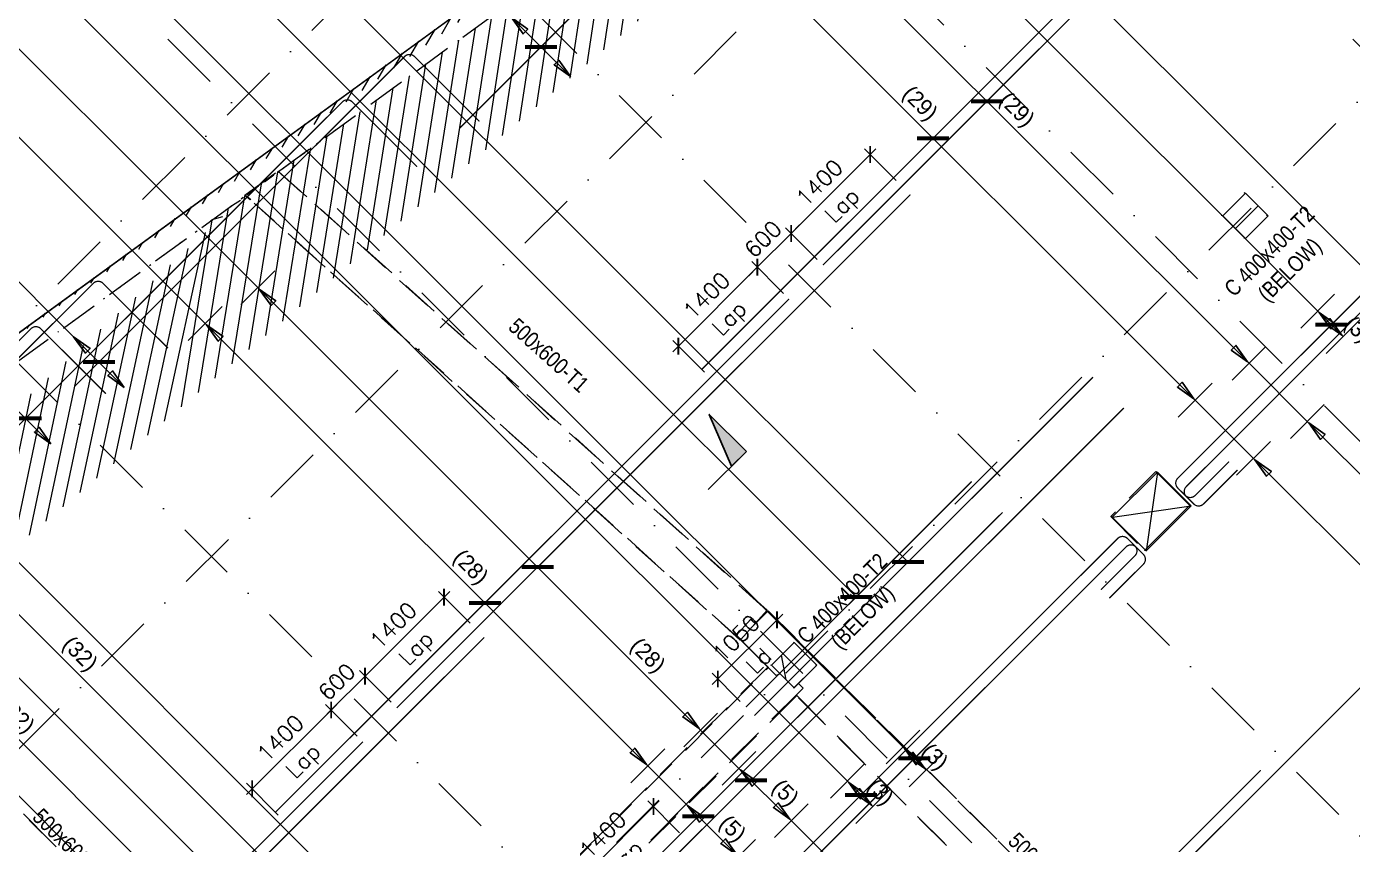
# Model space of a CAD drawing. Extents: x 660761725 to 1323371458, y 2734871439 to 5470067957.
# Drawn here: x 661598454 to 661615071, y 2735042852 to 2735053111 of the extents above; entities that cross this region are included whole.
import ezdxf

# ---------------------------------------------------------------- set-up
doc = ezdxf.new("R2010")
doc.units = 0
for name, pattern in [('AXES', [1.95, 1.2, -0.25, 0.25, -0.25]), ('Hidden', [714.375, 476.25, -238.125]), ('sbp_axis_short', [10, 5, -2.5, 0, -2.5])]:
    doc.linetypes.add(name, pattern=pattern)
doc.layers.add('A-DETL', color=5, linetype='Continuous', lineweight=9, true_color=0x0000ff)
for name, color, linetype, lineweight in [('A-FLOR-PATT', 7, 'Continuous', 15), ('A-GENM', 7, 'Continuous', 9), ('A-ROOF', 7, 'Continuous', 15), ('A-WALL', 7, 'Continuous', 15), ('S-BEAM', 7, 'Continuous', 15), ('S-BEAM-IDEN', 2, 'Continuous', 9), ('S-COLS-IDEN', 7, 'Continuous', 9), ('S-GRID', 7, 'Continuous', 9)]:
    doc.layers.add(name, color=color, linetype=linetype, lineweight=lineweight)
for name, color, linetype in [('S-AXIS', 20, 'AXES'), ('S-RBAR-T16', 201, 'Continuous'), ('S-RBAR-T20', 10, 'Continuous'), ('S-RDIMO', 8, 'Continuous'), ('S-SCEL-INDT', 222, 'Continuous')]:
    doc.layers.add(name, color=color, linetype=linetype)
doc.styles.add('Arial Narrow_1', font='ARIALN.TTF', dxfattribs={"height": 199.9999999999998})
doc.styles.add('ROMANS', font='romans.shx')
doc.dimstyles.new('S-DIMI-100', dxfattribs={"dimscale": 100, "dimtxt": 2, "dimasz": 1.5, "dimexe": 1, "dimexo": 1, "dimgap": 1, "dimtad": 1, "dimdec": 0, "dimzin": 12, "dimdsep": 46, "dimtxsty": 'ROMANS', "dimblk": 'ARCHTICK', "dimcen": 0.09, "dimdle": 1, "dimclrd": 8, "dimclre": 8, "dimclrt": 4, "dimadec": 0, "dimazin": 3, "dimtfac": 1, "dimtdec": 0, "dimtix": 1, "dimtmove": 1, "dimatfit": 3, "dimtolj": 1, "dimtzin": 0, "dimarcsym": 0})
pattern_1 = [(74.99999999999999, (0, 0), (-153.3407249233896, 41.08752341002518), [])]

# ---------------------------------------------------------------- blocks, each defined once
blk = doc.blocks.new('I am… All Range.')
at = {"layer": 'S-GRID', "color": 8, "linetype": 'sbp_axis_short', "lineweight": 13, "ltscale": 150}
for p, q in [((662613679.1571203, 2734523360.248725), (662679782.7279356, 2734589463.81954)), ((662618010.1861551, 2734519029.21969), (662684113.7569702, 2734585132.790505)), ((662611009.9695301, 2734526029.436315), (662646494.6183763, 2734561514.085161)), ((662635724.8890384, 2734560923.139858), (662664344.2237372, 2734532303.805159)), ((662633250.0153042, 2734558448.266124), (662661869.4970862, 2734529828.784341)), ((662630775.1415697, 2734555973.392389), (662659394.7554803, 2734527353.778479)), ((662628300.2678357, 2734553498.518655), (662656919.881746, 2734524878.904745)), ((662625330.4193549, 2734550528.670175), (662653950.0332651, 2734521909.056264))]:
    blk.add_line(p, q, dxfattribs=at)
blk = doc.blocks.new('*U1141')
at = {"layer": 'S-SCEL-INDT'}
blk.add_line((-1.598034076772778e-05, -9.017526509425661), (-4.236298395894313e-05, 0), dxfattribs=at)
blk.add_lwpolyline([(-1.598034251388655e-05, -9.017526509426535), (-2.729673832266011e-05, -5.517526509764139), (8.74998401881464, -9.017498218424205), (-1.598034251388655e-05, -9.017526509426535)], dxfattribs=at)
blk.add_solid([(8.749984018815223, -9.017498218424496), (-1.598034076772778e-05, -9.017526509423043), (4.374978361036412, -7.267512364094754), (-2.729674239717861e-05, -5.517526509763265)], dxfattribs=at)
blk = doc.blocks.new('I am… Limitless.')
at = {"layer": 'S-SCEL-INDT', "xscale": 75.00000000000097, "yscale": 75.00000000000097, "zscale": 75.00000000000097, "rotation": 135.000370696447}
blk.add_blockref('*U1141', (662352103.8533266, 2734543608.857506), dxfattribs=at)
blk = doc.blocks.new('I am… Atomic.')
at = {"layer": 'A-FLOR-PATT', "transparency": 33554600}
h = blk.add_hatch(dxfattribs=at)
h.set_pattern_fill('ANSI31', color=8, scale=50, angle=30, style=0)
h.set_pattern_definition(pattern_1)
edge = h.paths.add_edge_path()
edge.add_line((662389967.6433319, 2734579123.010657), (662390007.8012236, 2734579503.468677))
edge.add_line((662342114.705975, 2734544592.546931), (662390007.8012234, 2734579503.468677))
edge.add_line((662363195.8073889, 2734559608.047176), (662389967.7690635, 2734579123.040917))
edge.add_line((662362417.6524743, 2734559040.823584), (662363719.8899552, 2734559990.06879))
edge.add_line((662346720.4841449, 2734547598.623516), (662362783.6519626, 2734559307.613063))
edge.add_line((662345821.5310795, 2734546943.346041), (662347578.010761, 2734548223.703842))
edge.add_line((662342292.6126368, 2734544370.997322), (662346307.4227723, 2734547297.529027))
edge.add_line((662325865.2845687, 2734528370.671522), (662342114.6925843, 2734544592.5523))
edge.add_line((662340490.7204528, 2734542572.157625), (662342149.9785906, 2734544228.604904))
edge.add_line((662339422.0417168, 2734541505.28928), (662341320.3495216, 2734543400.381265))
edge.add_line((662336597.6306283, 2734538685.662872), (662340136.8031961, 2734542218.839921))
edge.add_line((662332705.8949801, 2734534800.520002), (662336243.7133716, 2734538332.345168))
edge.add_line((662332253.0745114, 2734534348.466631), (662332782.9359009, 2734534877.430412))
edge.add_line((662326312.3910785, 2734528417.846987), (662332351.9776915, 2734534447.202265))
edge.add_line((662325865.2845687, 2734528370.671522), (662326312.3910785, 2734528417.846987))
h = blk.add_hatch(dxfattribs=at)
h.set_pattern_fill('ANSI31', color=8, scale=50, angle=30, style=0)
h.set_pattern_definition(pattern_1)
edge = h.paths.add_edge_path()
edge.add_line((662389967.6433319, 2734579123.010657), (662390007.8012236, 2734579503.468677))
edge.add_line((662390178.8400514, 2734578972.951882), (662393574.2351673, 2734576558.543434))
edge.add_line((662390389.9110394, 2734578822.862847), (662389967.7690635, 2734579123.040917))
edge.add_line((662401600.1085552, 2734571260.373601), (662390007.8012234, 2734579503.468677))
edge.add_line((662401045.2346829, 2734570742.112331), (662400996.5411683, 2734571280.666277))
edge.add_line((662400996.5411683, 2734571280.666277), (662391834.41239, 2734577795.702194))
edge.add_line((662401631.7932035, 2734570909.939), (662401600.1085552, 2734571260.373601))
edge.add_line((662398386.0115408, 2734568087.393885), (662401045.2346829, 2734570742.112331))
edge.add_line((662378065.801715, 2734545768.423274), (662383150.2610395, 2734551353.010825))
edge.add_line((662383150.2610395, 2734551353.010825), (662388234.7203641, 2734556937.598375))
edge.add_line((662388234.7203641, 2734556937.598375), (662393319.1796887, 2734562522.185926))
edge.add_line((662393319.1796887, 2734562522.185926), (662398403.6390133, 2734568106.773477))
edge.add_line((662377177.0145457, 2734544792.211362), (662378389.7704264, 2734546124.258873))
edge.add_line((662345219.5168241, 2734509691.243385), (662350637.7770958, 2734515642.46591))
edge.add_line((662350637.7770958, 2734515642.46591), (662356056.0373675, 2734521593.688435))
edge.add_line((662356056.0373675, 2734521593.688435), (662361474.2976393, 2734527544.91096))
edge.add_line((662361474.2976393, 2734527544.91096), (662366892.5579109, 2734533496.133485))
edge.add_line((662366892.5579109, 2734533496.133485), (662372310.8181826, 2734539447.35601))
edge.add_line((662372310.8181826, 2734539447.35601), (662377729.0784543, 2734545398.578536))
edge.add_line((662345267.5598451, 2734509156.384884), (662400082.3408674, 2734569362.972085))
edge.add_line((662401418.6805061, 2734570690.601139), (662400941.3227103, 2734570214.051982))
edge.add_line((662400082.3408674, 2734569362.972085), (662401631.7932035, 2734570909.939))
h = blk.add_hatch(dxfattribs=at)
h.set_pattern_fill('ANSI31', color=8, scale=50, angle=30, style=0)
h.set_pattern_definition(pattern_1)
edge = h.paths.add_edge_path()
edge.add_line((662345468.2720397, 2734510142.524049), (662345661.1307589, 2734509588.669044))
edge.add_line((662345219.5168241, 2734509691.243385), (662350637.7770958, 2734515642.46591))
edge.add_line((662350637.7770958, 2734515642.46591), (662356056.0373675, 2734521593.688435))
edge.add_line((662356056.0373675, 2734521593.688435), (662361474.2976393, 2734527544.91096))
edge.add_line((662361474.2976393, 2734527544.91096), (662366892.5579109, 2734533496.133485))
edge.add_line((662366892.5579109, 2734533496.133485), (662372310.8181826, 2734539447.35601))
edge.add_line((662372310.8181826, 2734539447.35601), (662377729.0784543, 2734545398.578536))
edge.add_line((662345267.5598451, 2734509156.384884), (662400082.3408674, 2734569362.972085))
h = blk.add_hatch(dxfattribs=at)
h.set_pattern_fill('ANSI31', color=8, scale=50, angle=30, style=0)
h.set_pattern_definition(pattern_1)
h.paths.add_polyline_path([(662358554.2694312, 2734547041.135511), (662358836.5993357, 2734546758.339421), (662359119.3843559, 2734547041.137244), (662358837.0544513, 2734547323.933334)])
h = blk.add_hatch(dxfattribs=at)
h.set_pattern_fill('ANSI31', color=8, scale=50, angle=30, style=0)
h.set_pattern_definition(pattern_1)
edge = h.paths.add_edge_path()
edge.add_line((662353234.2331089, 2734541176.761748), (662353463.320358, 2734541405.848836))
edge.add_line((662353006.0933819, 2734541297.493023), (662353180.0361847, 2734541123.254914))
edge.add_line((662353180.0361847, 2734541123.254914), (662353233.933755, 2734541177.061272))
edge.add_line((662352897.4059739, 2734541406.180452), (662353006.0933819, 2734541297.493023))
edge.add_line((662353180.1974845, 2734541688.971764), (662352897.4059739, 2734541406.180452))
edge.add_line((662353463.320358, 2734541405.848836), (662353180.1974845, 2734541688.971764))
at = {"layer": 'A-DETL', "color": 8, "linetype": 'Hidden', "lineweight": 9}
for p, q in [((662346720.4841449, 2734547598.623516), (662362783.6519626, 2734559307.613063)), ((662346298.6471646, 2734547301.045045), (662346711.3342683, 2734547602.289488)), ((662346711.3342683, 2734547602.289488), (662346720.4841449, 2734547598.623516)), ((662352840.0569016, 2734542092.301302), (662346711.3342683, 2734547602.289488)), ((662346720.4841449, 2734547598.623516), (662352842.3298832, 2734542094.822585)), ((662346307.4227723, 2734547297.529027), (662346298.6471646, 2734547301.045045)), ((662346298.6471646, 2734547301.045045), (662346362.3486897, 2734547243.774604)), ((662358837.0544513, 2734547323.933334), (662358554.2694312, 2734547041.135511)), ((662358816.4420059, 2734547332.191877), (662358837.0544513, 2734547323.933334)), ((662359119.3843559, 2734547041.137244), (662358837.0544513, 2734547323.933334)), ((662342292.6126368, 2734544370.997322), (662346307.4227723, 2734547297.529027)), ((662346370.6628408, 2734547240.673503), (662346307.4227723, 2734547297.529027)), ((662352507.9977173, 2734541722.947176), (662346415.1631265, 2734547200.665845)), ((662346417.6818635, 2734547194.027674), (662352505.8175863, 2734541720.528887)), ((662358533.3146224, 2734547049.531225), (662358554.2694312, 2734547041.135511)), ((662358554.2694312, 2734547041.135511), (662358836.5993357, 2734546758.339421)), ((662358836.5993357, 2734546758.339421), (662359119.3843559, 2734547041.137244)), ((662359119.2676377, 2734547041.184009), (662359099.5711249, 2734547049.075576)), ((662358816.4437414, 2734546766.414923), (662358836.4826176, 2734546758.386186)), ((662357715.1738346, 2734543834.912834), (662357148.9062397, 2734543269.604491)), ((662357727.724794, 2734543822.361866), (662357715.1738346, 2734543834.912834)), ((662357715.1738346, 2734543834.912834), (662357733.1519694, 2734543827.709749)), ((662357148.9062397, 2734543269.604491), (662357573.5902016, 2734542844.920238)), ((662357166.8843747, 2734543262.401406), (662357148.9062397, 2734543269.604491)), ((662357573.5902016, 2734542844.920238), (662357578.9471891, 2734542850.268151)), ((662357591.4512779, 2734542837.764053), (662357573.5902016, 2734542844.920238)), ((662347466.9521514, 2734535590.430546), (662340481.5629874, 2734542575.826638)), ((662340490.7204528, 2734542572.157625), (662347269.6578435, 2734535793.215594)), ((662352652.469562, 2734541883.554386), (662352856.9098378, 2734542087.986068)), ((662352842.3298832, 2734542094.822585), (662352691.476103, 2734541927.028944)), ((662352840.0569016, 2734542092.301302), (662352842.3298832, 2734542094.822585)), ((662352856.9098378, 2734542087.986068), (662352854.1594731, 2734542085.231205)), ((662364156.989607, 2734530781.92594), (662352854.1594731, 2734542085.231205)), ((662352856.9098378, 2734542087.986068), (662364159.7371086, 2734530784.677935)), ((662352507.9977173, 2734541722.947176), (662352505.8175863, 2734541720.528887)), ((662352506.2216402, 2734541720.978313), (662352507.9618316, 2734541722.913918)), ((662352511.1770595, 2734541726.483536), (662352507.9977173, 2734541722.947176)), ((662352508.689044, 2734541723.722769), (662352511.1770595, 2734541726.483536)), ((662352508.689044, 2734541723.722769), (662352913.9360678, 2734541318.45871)), ((662352859.4122636, 2734541378.233517), (662352511.1770595, 2734541726.483536)), ((662352512.4178143, 2734541727.870258), (662352511.2063366, 2734541726.522738)), ((662353180.1974845, 2734541688.971764), (662352897.4059739, 2734541406.180452)), ((662353168.3827652, 2734541693.705427), (662353180.1974845, 2734541688.971764)), ((662353463.320358, 2734541405.848836), (662353180.1974845, 2734541688.971764)), ((662352850.9508574, 2734541381.623648), (662347261.1964372, 2734535796.605725)), ((662347269.6578435, 2734535793.215594), (662352859.4122636, 2734541378.233517)), ((662352955.2565506, 2734541277.13649), (662352850.9508574, 2734541381.623648)), ((662352850.9508574, 2734541381.623648), (662352859.4122636, 2734541378.233517)), ((662352885.2488562, 2734541411.0513), (662352897.4059739, 2734541406.180452)), ((662352897.4059739, 2734541406.180452), (662353006.0933819, 2734541297.493023)), ((662353234.2331089, 2734541176.761748), (662353463.320358, 2734541405.848836)), ((662353463.320358, 2734541405.848836), (662353451.5053586, 2734541410.582611)), ((662353006.0933819, 2734541297.493023), (662352955.2565506, 2734541277.13649)), ((662353006.0933819, 2734541297.493023), (662353180.0361847, 2734541123.254914)), ((662353180.0361847, 2734541123.254914), (662353233.933755, 2734541177.061272)), ((662353233.933755, 2734541177.061272), (662353234.2331089, 2734541176.761748)), ((662353293.7947104, 2734541117.149634), (662353234.2331089, 2734541176.761748)), ((662345828.0583968, 2734533658.573791), (662353293.3774755, 2734541117.567106)), ((662353213.3081869, 2734541024.322538), (662347623.5611768, 2734535439.312018)), ((662353168.3714496, 2734541127.928484), (662353179.9194729, 2734541123.301675)), ((662353204.5516435, 2734541027.830918), (662353293.7947104, 2734541117.149634)), ((662353204.5516435, 2734541027.830918), (662353213.3081869, 2734541024.322538)), ((662357614.692152, 2734536617.505022), (662353204.5516435, 2734541027.830918)), ((662353213.3081869, 2734541024.322538), (662357561.5727153, 2734536675.873019)), ((662353293.7947104, 2734541117.149634), (662353293.3774755, 2734541117.567106))]:
    blk.add_line(p, q, dxfattribs=at)
at = {"layer": 'A-GENM', "color": 8}
for p, q in [((662357734.6304992, 2734543827.117364), (662357592.532525, 2734542837.330843)), ((662357169.0474447, 2734543261.534754), (662358158.1155794, 2734543402.913453))]:
    blk.add_line(p, q, dxfattribs=at)
at = {"layer": 'A-ROOF', "color": 8, "lineweight": 13}
for p, q in [((662389680.6962347, 2734579264.969228), (662342118.9841868, 2734544586.677794)), ((662357166.8843747, 2734543262.401406), (662357733.1519694, 2734543827.709749)), ((662358139.8577964, 2734543410.228581), (662357727.7598732, 2734543822.326787)), ((662357733.1519694, 2734543827.709749), (662358157.8359314, 2734543403.025496)), ((662358157.5996741, 2734543402.789639), (662357592.8170696, 2734542838.963771)), ((662357597.031894, 2734542868.32222), (662358128.1961162, 2734543398.586656)), ((662358128.3131882, 2734543398.70353), (662358139.8577964, 2734543410.228581)), ((662358157.8359314, 2734543403.025496), (662358139.8577964, 2734543410.228581)), ((662358157.8359314, 2734543403.025496), (662358157.7167461, 2734543402.906513)), ((662357591.5683366, 2734542837.717153), (662357166.8843747, 2734543262.401406)), ((662357578.9822979, 2734542850.3032), (662357596.9148962, 2734542868.205421)), ((662357592.700072, 2734542838.846971), (662357591.5683366, 2734542837.717153))]:
    blk.add_line(p, q, dxfattribs=at)
at = {"layer": 'A-WALL', "color": 8, "lineweight": 13}
blk.add_line((662342114.705975, 2734544592.546931), (662390007.8012234, 2734579503.468677), dxfattribs=at)
at = {"layer": 'S-BEAM', "color": 8, "lineweight": 13}
for p, q in [((662352634.6100903, 2734541978.244786), (662352455.5910224, 2734541779.122934)), ((662352512.5089631, 2734541727.95123), (662352691.4509238, 2734541926.987316)), ((662352691.4509238, 2734541926.987316), (662352634.6100903, 2734541978.244786)), ((662352455.5412914, 2734541779.06777), (662352455.5910224, 2734541779.122934)), ((662352512.4592535, 2734541727.89609), (662352455.5412914, 2734541779.06777)), ((662352512.5089631, 2734541727.95123), (662352455.5910224, 2734541779.122934)), ((662352512.5089631, 2734541727.95123), (662352512.4592535, 2734541727.89609))]:
    blk.add_line(p, q, dxfattribs=at)
at = {"layer": 'S-BEAM-IDEN', "color": 8, "char_height": 199.9999999999998, "width": 1539.239999999998, "attachment_point": 1, "style": 'Arial Narrow_1'}
for insert, rotation in [((662349718.625302, 2734545775.691525), 318.0457169572411), ((662343763.1274856, 2734539627.591613), 314.9999999999996), ((662355989.1093607, 2734539325.478095), 314.9987998853191)]:
    blk.add_mtext('500x600-T1', dxfattribs=dict(at, insert=insert, rotation=rotation))
at = {"layer": 'S-COLS-IDEN', "color": 8, "char_height": 199.9999999999998, "attachment_point": 1, "rotation": 44.99999999999995, "style": 'Arial Narrow_1'}
for s, insert, width in [('C 400x400-T2', (662358551.5272677, 2734546155.186525), 1819.830624999998), ('(BELOW)', (662358972.4767734, 2734546089.705491), 1218.564999999999), ('C 400x400-T2', (662353197.2036414, 2734541800.596994), 1819.830624999998), ('(BELOW)', (662353618.1531471, 2734541735.11596), 1218.564999999999)]:
    blk.add_mtext(s, dxfattribs=dict(at, insert=insert, width=width))
blk = doc.blocks.new('_ARCHTICK')
at = {"color": 0, "linetype": 'ByBlock', "const_width": 0.15}
blk.add_lwpolyline([(-0.5, -0.5), (0.5, 0.5)], dxfattribs=at)
blk = doc.blocks.new('*D268')
at = {"layer": 'S-RBAR-T16', "color": 8, "lineweight": -2, "transparency": 16777216}
for p, q in [((661607930.2569325, 2735045741.403123), (661607046.3732321, 2735044857.51987)), ((661608141.5760896, 2735045388.662467), (661607788.8355763, 2735045741.403159)), ((661607399.1141357, 2735044646.20018), (661607046.3732679, 2735044998.941226))]:
    blk.add_line(p, q, dxfattribs=at)
at = {"layer": 'S-RBAR-T16', "color": 8, "lineweight": -2, "transparency": 16777216, "xscale": 150, "yscale": 150, "zscale": 150}
for p, rotation in [((661607859.5462365, 2735045670.692463), 44.9999855107538), ((661607117.0839281, 2735044928.23053), 224.9999855107538)]:
    blk.add_blockref('_ARCHTICK', p, dxfattribs=dict(at, rotation=rotation))
at = {"layer": 'S-RBAR-T16', "color": 4, "transparency": 16777216, "char_height": 200, "attachment_point": 5, "rotation": 44.999985510753795, "style": 'ROMANS'}
for s, insert in [('\\A1;1050', (661607346.8937625, 2735045440.882889)), ('\\A1;Ld', (661607629.7364033, 2735045158.040104))]:
    blk.add_mtext(s, dxfattribs=dict(at, insert=insert))
blk = doc.blocks.new('*D278')
at = {"layer": 'S-RBAR-T16', "color": 8, "lineweight": -2, "transparency": 16777216}
for p, q in [((661603757.3068131, 2735046024.243396), (661602625.9356111, 2735044892.872766)), ((661604013.6835809, 2735045626.445107), (661603615.8854569, 2735046024.243432)), ((661603023.7340215, 2735044636.495546), (661602625.9356469, 2735045034.294123))]:
    blk.add_line(p, q, dxfattribs=at)
at = {"layer": 'S-RBAR-T16', "color": 8, "lineweight": -2, "transparency": 16777216, "xscale": 150, "yscale": 150, "zscale": 150}
for p, rotation in [((661603686.5961171, 2735045953.532736), 44.99998551075971), ((661602696.6463071, 2735044963.583426), 224.9999855107597)]:
    blk.add_blockref('_ARCHTICK', p, dxfattribs=dict(at, rotation=rotation))
at = {"layer": 'S-RBAR-T16', "color": 4, "transparency": 16777216, "char_height": 200, "attachment_point": 5, "rotation": 44.999985510759686, "style": 'ROMANS'}
for s, insert in [('\\A1;1400', (661603050.1998917, 2735045599.979474)), ('\\A1;Lap', (661603356.6127527, 2735045293.566457))]:
    blk.add_mtext(s, dxfattribs=dict(at, insert=insert))
blk = doc.blocks.new('*D279')
at = {"layer": 'S-RBAR-T16', "color": 8, "lineweight": -2, "transparency": 16777216}
for p, q in [((661602343.0931225, 2735044610.02983), (661601211.722038, 2735043478.659318)), ((661602599.4699539, 2735044212.231478), (661602201.6717662, 2735044610.029866)), ((661601609.5205125, 2735043222.282035), (661601211.7220737, 2735043620.080675))]:
    blk.add_line(p, q, dxfattribs=at)
at = {"layer": 'S-RBAR-T16', "color": 8, "lineweight": -2, "transparency": 16777216, "xscale": 150, "yscale": 150, "zscale": 150}
for p, rotation in [((661602272.3824265, 2735044539.31917), 44.99998551075971), ((661601282.432734, 2735043549.369978), 224.9999855107597)]:
    blk.add_blockref('_ARCHTICK', p, dxfattribs=dict(at, rotation=rotation))
at = {"layer": 'S-RBAR-T16', "color": 4, "transparency": 16777216, "char_height": 200, "attachment_point": 5, "rotation": 44.999985510759686, "style": 'ROMANS'}
for s, insert in [('\\A1;1400', (661601635.9862599, 2735044185.765967)), ('\\A1;Lap', (661601942.3991209, 2735043879.35295))]:
    blk.add_mtext(s, dxfattribs=dict(at, insert=insert))
blk = doc.blocks.new('*D280')
at = {"layer": 'S-RBAR-T16', "color": 8, "lineweight": -2, "transparency": 16777216}
for p, q in [((661603023.7340215, 2735044636.495546), (661602625.9357525, 2735045034.294017)), ((661602696.6464127, 2735044963.583321), (661602802.7124566, 2735045069.649311)), ((661602696.6464127, 2735044963.583321), (661602272.3822371, 2735044539.31936)), ((661602272.3822371, 2735044539.31936), (661602166.316193, 2735044433.253369)), ((661602599.4699539, 2735044212.231478), (661602201.6715769, 2735044610.030056))]:
    blk.add_line(p, q, dxfattribs=at)
at = {"layer": 'S-RBAR-T16', "color": 8, "lineweight": -2, "transparency": 16777216, "xscale": 150, "yscale": 150, "zscale": 150}
for p, rotation in [((661602696.6464127, 2735044963.583321), 224.9999855107597), ((661602272.3822371, 2735044539.31936), 44.99998551075968)]:
    blk.add_blockref('_ARCHTICK', p, dxfattribs=dict(at, rotation=rotation))
at = {"layer": 'S-RBAR-T16', "color": 4, "transparency": 16777216, "insert": (661602343.0930043, 2735044892.872732), "char_height": 200, "attachment_point": 5, "rotation": 44.999985510759686, "style": 'ROMANS'}
blk.add_mtext('\\A1;600', dxfattribs=at)
blk = doc.blocks.new('*D314')
at = {"layer": 'S-RBAR-T16', "color": 8, "lineweight": -2, "transparency": 16777216}
for p, q in [((661609097.544924, 2735051576.040172), (661607966.1737223, 2735050444.669543)), ((661609353.9216919, 2735051178.241883), (661608956.1235678, 2735051576.040208)), ((661608363.9721328, 2735050188.292323), (661607966.173758, 2735050586.090899))]:
    blk.add_line(p, q, dxfattribs=at)
at = {"layer": 'S-RBAR-T16', "color": 8, "lineweight": -2, "transparency": 16777216, "xscale": 150, "yscale": 150, "zscale": 150}
for p, rotation in [((661609026.834228, 2735051505.329512), 44.99998551075971), ((661608036.8844182, 2735050515.380203), 224.9999855107597)]:
    blk.add_blockref('_ARCHTICK', p, dxfattribs=dict(at, rotation=rotation))
at = {"layer": 'S-RBAR-T16', "color": 4, "transparency": 16777216, "char_height": 200, "attachment_point": 5, "rotation": 44.999985510759686, "style": 'ROMANS'}
for s, insert in [('\\A1;1400', (661608390.4380026, 2735051151.77625)), ('\\A1;Lap', (661608696.8508636, 2735050845.363233))]:
    blk.add_mtext(s, dxfattribs=dict(at, insert=insert))
blk = doc.blocks.new('*D315')
at = {"layer": 'S-RBAR-T16', "color": 8, "lineweight": -2, "transparency": 16777216}
for p, q in [((661607683.3312339, 2735050161.826607), (661606551.9601494, 2735049030.456095)), ((661607939.7080652, 2735049764.028254), (661607541.9098777, 2735050161.826643)), ((661606949.7586237, 2735048774.078811), (661606551.9601852, 2735049171.877451))]:
    blk.add_line(p, q, dxfattribs=at)
at = {"layer": 'S-RBAR-T16', "color": 8, "lineweight": -2, "transparency": 16777216, "xscale": 150, "yscale": 150, "zscale": 150}
for p, rotation in [((661607612.6205379, 2735050091.115947), 44.99998551075971), ((661606622.6708454, 2735049101.166755), 224.9999855107597)]:
    blk.add_blockref('_ARCHTICK', p, dxfattribs=dict(at, rotation=rotation))
at = {"layer": 'S-RBAR-T16', "color": 4, "transparency": 16777216, "char_height": 200, "attachment_point": 5, "rotation": 44.999985510759686, "style": 'ROMANS'}
for s, insert in [('\\A1;1400', (661606976.2243711, 2735049737.562743)), ('\\A1;Lap', (661607282.6372321, 2735049431.149726))]:
    blk.add_mtext(s, dxfattribs=dict(at, insert=insert))
blk = doc.blocks.new('*D316')
at = {"layer": 'S-RBAR-T16', "color": 8, "lineweight": -2, "transparency": 16777216}
for p, q in [((661608036.8845243, 2735050515.380097), (661607612.6203487, 2735050091.116136)), ((661608363.9721328, 2735050188.292323), (661607966.1738641, 2735050586.090793)), ((661608036.8845243, 2735050515.380097), (661608142.9505684, 2735050621.446087)), ((661607939.7080652, 2735049764.028254), (661607541.9096885, 2735050161.826832)), ((661607612.6203487, 2735050091.116136), (661607506.5543046, 2735049985.050145))]:
    blk.add_line(p, q, dxfattribs=at)
at = {"layer": 'S-RBAR-T16', "color": 8, "lineweight": -2, "transparency": 16777216, "xscale": 150, "yscale": 150, "zscale": 150}
for p, rotation in [((661608036.8845243, 2735050515.380097), 224.9999855107597), ((661607612.6203487, 2735050091.116136), 44.99998551075968)]:
    blk.add_blockref('_ARCHTICK', p, dxfattribs=dict(at, rotation=rotation))
at = {"layer": 'S-RBAR-T16', "color": 4, "transparency": 16777216, "insert": (661607683.3311162, 2735050444.669508), "char_height": 200, "attachment_point": 5, "rotation": 44.999985510759686, "style": 'ROMANS'}
blk.add_mtext('\\A1;600', dxfattribs=at)
blk = doc.blocks.new('*D323')
at = {"layer": 'S-RBAR-T16', "color": 8, "lineweight": -2, "transparency": 16777216}
for p, q in [((661606382.9740218, 2735043398.576177), (661605251.602825, 2735042267.205552)), ((661606639.3507905, 2735043000.777886), (661606241.5526656, 2735043398.576212)), ((661605649.4012364, 2735042010.828331), (661605251.6028608, 2735042408.626908))]:
    blk.add_line(p, q, dxfattribs=at)
at = {"layer": 'S-RBAR-T16', "color": 8, "lineweight": -2, "transparency": 16777216, "xscale": 150, "yscale": 150, "zscale": 150}
for p, rotation in [((661606312.2633258, 2735043327.865517), 44.99998551079656), ((661605322.313521, 2735042337.916212), 224.9999855107965)]:
    blk.add_blockref('_ARCHTICK', p, dxfattribs=dict(at, rotation=rotation))
at = {"layer": 'S-RBAR-T16', "color": 4, "transparency": 16777216, "char_height": 200, "attachment_point": 5, "rotation": 44.99998551079652, "style": 'ROMANS'}
for s, insert in [('\\A1;1400', (661605675.8671031, 2735042974.312257)), ('\\A1;Lap', (661605982.2799641, 2735042667.89924))]:
    blk.add_mtext(s, dxfattribs=dict(at, insert=insert))
blk = doc.blocks.new('cadf_04')
at = {"color": 8, "const_width": 0.5000000000000002}
blk.add_lwpolyline([(1.414213560521603, 1.414213564246893), (-1.414213556796312, -1.414213556796312)], dxfattribs=at)
blk = doc.blocks.new('CADF_02')
at = {"color": 0}
blk.add_lwpolyline([(0, 0), (2.5, -0.4166666679084301), (2.5, 0.4166666679084301)], close=True, dxfattribs=at)
blk = doc.blocks.new('cadf_03')
at = {"color": 8}
blk.add_lwpolyline([(-3.725290298461914e-09, 2.99999999627471), (3.725290298461914e-09, -3.000000007450581)], dxfattribs=at)
blk.add_blockref('CADF_02', (0.2513523101806641, 0), dxfattribs=at)

msp = doc.modelspace()

# ---------------------------------------------------------------- linework, layer by layer
at = {"layer": 'S-RBAR-T20', "linetype": 'Hidden', "const_width": 16}
for points in [[(661603885.1395576, 2735051838.697836), (661609050.7550802, 2735057004.313068, -0.4142135623730951), (661609173.4381067, 2735057004.313065), (661609987.6715423, 2735056190.079584)], [(661599059.4163601, 2735048600.813277), (661603192.9910069, 2735052734.387691, -0.4142135623730951), (661603315.6740336, 2735052734.387688), (661604129.7306918, 2735051920.330982)], [(661613629.6340835, 2735047548.417165), (661613204.3093429, 2735047123.092448, -0.4142135623730951), (661613081.6263163, 2735047123.092452), (661612987.5811172, 2735047217.137656, -0.4142135623730951), (661612987.5811205, 2735047339.820683), (661618289.3897125, 2735052641.628976)], [(661597539.4232726, 2735047292.37924), (661602412.5195606, 2735052165.475254, -0.4142135623730951), (661602535.2025871, 2735052165.47525), (661603349.4360219, 2735051351.241768)], [(661613523.8546002, 2735047654.196654), (661613098.5298595, 2735047228.871937, -0.4142135623730951), (661612975.846833, 2735047228.87194), (661612881.8016338, 2735047322.917145, -0.4142135623730951), (661612881.8016376, 2735047445.600172), (661616769.3966106, 2735051333.194926)], [(661593615.2139729, 2735044214.406023), (661599290.6337719, 2735049889.825503, -0.4142135623730951), (661599413.3167987, 2735049889.8255), (661600227.373458, 2735049075.768795)], [(661592095.2208846, 2735042905.971987), (661598510.1623237, 2735049320.913065, -0.4142135623730951), (661598632.8453505, 2735049320.913062), (661599446.9020087, 2735048506.856356)], [(661605134.9459156, 2735039696.856605), (661612128.1604114, 2735046690.070708, -0.4142135623730951), (661612250.8434381, 2735046690.070704), (661612344.8886373, 2735046596.0255, -0.4142135623730951), (661612344.888634, 2735046473.342473), (661611919.5638933, 2735046048.017756)], [(661606654.9390031, 2735041005.290642), (661612233.9398947, 2735046584.29122, -0.4142135623730951), (661612356.6229215, 2735046584.291216), (661612450.6681204, 2735046490.246012, -0.4142135623730951), (661612450.6681166, 2735046367.562985), (661612025.3433747, 2735045942.238269)]]:
    msp.add_lwpolyline(points, format="xyb", dxfattribs=at)
for points in [[(661608434.6827136, 2735050117.581699), (661614624.0599697, 2735056306.958607)], [(661606914.6896254, 2735048809.147662), (661613104.0668684, 2735054998.524557)], [(661603094.4446583, 2735044565.784979), (661609530.41179, 2735051001.751749)], [(661601574.4515704, 2735043257.350942), (661608010.418689, 2735049693.317698)], [(661607575.8908104, 2735044469.423464), (661611819.3155625, 2735048712.847976)], [(661605769.9483771, 2735041890.281269), (661612205.9155092, 2735048326.248039)], [(661607469.8247961, 2735044575.489484), (661610299.0359298, 2735047404.700458)], [(661604249.9552896, 2735040581.847232), (661610685.9224082, 2735047017.813989)], [(661598284.9191852, 2735039544.700811), (661604190.173679, 2735045449.954972)], [(661609005.2957051, 2735038654.933932), (661615441.2628369, 2735045090.900702)], [(661596764.9260975, 2735038236.266774), (661602670.180578, 2735044141.520922)], [(661607485.3026172, 2735037346.499895), (661613921.2697355, 2735043782.466651)]]:
    msp.add_lwpolyline(points, dxfattribs=at)
at = {"layer": 'S-RDIMO'}
for p, q in [((661609501.04155, 2735046394.574097), (661594954.3588933, 2735060941.257607)), ((661608852.2552578, 2735045957.919868), (661594411.6386129, 2735060398.537358)), ((661599044.506025, 2735049220.579842), (661591139.0936965, 2735057125.992634)), ((661605700.254929, 2735039043.19332), (661589378.2750825, 2735055365.174124)), ((661604872.430397, 2735038426.9278), (661588656.230032, 2735054643.129116)), ((661613775.0163102, 2735048886.83386), (661608041.999396, 2735054619.851104)), ((661613100.8778632, 2735048424.254415), (661607367.8609465, 2735054157.271656)), ((661603340.3064858, 2735038476.639269), (661587915.0237658, 2735053901.922894)), ((661605270.838453, 2735052483.940273), (661604530.3820724, 2735053224.396695)), ((661606902.175397, 2735044287.722833), (661601353.7213548, 2735049836.17719)), ((661614953.5770297, 2735049222.833075), (661614635.0924556, 2735049541.317665)), ((661606241.2387514, 2735043838.34519), (661600692.7847085, 2735049386.799546)), ((661599679.7559843, 2735048585.329847), (661599044.506025, 2735049220.579842)), ((661614504.4708438, 2735048157.379286), (661613775.0163102, 2735048886.83386)), ((661598759.4916497, 2735047877.770652), (661598124.8147529, 2735048512.447583)), ((661613830.3323959, 2735047694.79984), (661613100.8778625, 2735048424.254414)), ((661623517.1185938, 2735039144.73103), (661614504.4708437, 2735048157.379286)), ((661622842.9801466, 2735038682.151584), (661613830.3323963, 2735047694.79984)), ((661596959.2332219, 2735047135.307152), (661603354.4961843, 2735040740.04382)), ((661596068.8557214, 2735046456.488667), (661602464.1186839, 2735040061.225335)), ((661607382.5788103, 2735043807.319394), (661606902.175397, 2735044287.722833)), ((661609727.9980277, 2735043785.695404), (661609437.8899021, 2735044075.803545)), ((661606721.6421646, 2735043357.94175), (661606241.2387514, 2735043838.34519)), ((661608039.0401497, 2735043150.858019), (661607382.5788106, 2735043807.319394)), ((661609059.5825626, 2735043328.83894), (661608741.0979884, 2735043647.323531)), ((661607378.1035038, 2735042701.480375), (661606721.6421646, 2735043357.94175)), ((661608768.4946823, 2735042421.403446), (661608039.0401497, 2735043150.858019))]:
    msp.add_line(p, q, dxfattribs=at)
for points in [[(661615298.2467374, 2735049991.766821), (661599651.5580201, 2735065638.456459)], [(661614635.0924557, 2735049541.317665), (661599094.7562802, 2735065081.654752)], [(661609437.8899019, 2735044075.803544), (661593763.3977909, 2735059750.296576)], [(661608741.0979882, 2735043647.32353), (661593200.7618062, 2735059187.660624)], [(661601353.7213548, 2735049836.17719), (661592601.5001066, 2735058588.398959)], [(661600692.7847085, 2735049386.799546), (661592046.3429428, 2735058033.241828)]]:
    msp.add_lwpolyline(points, dxfattribs=at)

# ---------------------------------------------------------------- block references
at = {"layer": 'S-AXIS'}
for name, p in [('I am… All Range.', (-1032317.531363606, 503695.4297404289)), ('I am… Atomic.', (-745106.9118326902, 503695.4297404289)), ('I am… Limitless.', (-745106.9118326902, 503695.4297404289))]:
    msp.add_blockref(name, p, dxfattribs=at)
at = {"layer": 'S-RDIMO'}
for name, p, xscale, yscale, zscale, rotation in [('CADF_02', (661604530.3820726, 2735053224.396694), 100, 100, 100, 314.9999984364818), ('cadf_04', (661604900.6102629, 2735052854.168484), 100, 100, 100, 134.999998413421), ('CADF_02', (661605270.838453, 2735052483.940273), 100, 100, 100, 134.9999984687669), ('cadf_04', (661610489.4757429, 2735052172.374616), 99.99999999999989, 99.99999999999989, 99.99999999999989, 134.9999984451721), ('cadf_04', (661609815.3372945, 2735051709.795169), 99.99999999999989, 99.99999999999989, 99.99999999999989, 134.9999984451721), ('cadf_03', (661601353.7213548, 2735049836.17719), 100, 100, 100, 314.9999983490663), ('cadf_03', (661614635.0924557, 2735049541.317665), 100, 100, 100, 314.9999985095097), ('cadf_03', (661600692.7847085, 2735049386.799546), 100, 100, 100, 314.9999983679449), ('cadf_03', (661614953.5770297, 2735049222.833075), 99.99999999999987, 99.99999999999987, 99.99999999999987, 134.9999985095098), ('cadf_04', (661614806.305843, 2735049370.104268), 100, 100, 100, 134.9999984451722), ('CADF_02', (661599044.506025, 2735049220.579842), 100, 100, 100, 314.9999983818284), ('cadf_04', (661599361.8444732, 2735048903.241376), 99.99999999999989, 99.99999999999989, 99.99999999999989, 134.9999983857481), ('cadf_03', (661613775.0163102, 2735048886.83386), 99.99999999999996, 99.99999999999996, 99.99999999999996, 134.9999983178984), ('cadf_03', (661613100.8778632, 2735048424.254415), 100, 100, 100, 134.9999983644937), ('CADF_02', (661599679.7559843, 2735048585.329847), 100, 100, 100, 134.9999983818284), ('cadf_04', (661598442.1532011, 2735048195.109118), 100, 100, 100, 134.999998493365), ('cadf_03', (661614504.4708438, 2735048157.379286), 100, 100, 100, 314.9999983929899), ('CADF_02', (661598759.4916494, 2735047877.770652), 100, 100, 100, 134.9999984395565), ('cadf_03', (661613830.3323959, 2735047694.79984), 100, 100, 100, 314.9999983933689), ('cadf_04', (661604859.2790624, 2735046330.619284), 100.0000000000002, 100.0000000000002, 100.0000000000002, 134.9999983249953), ('cadf_04', (661609501.04155, 2735046394.574097), 100.0000000000001, 100.0000000000001, 100.0000000000001, 134.9999983200007), ('cadf_04', (661608852.2552578, 2735045957.919868), 100, 100, 100, 134.9999983239792), ('cadf_04', (661604198.3424163, 2735045881.24164), 100.0000000000002, 100.0000000000002, 100.0000000000002, 134.9999983249953), ('cadf_03', (661606902.1753972, 2735044287.722833), 100, 100, 100, 134.9999983490663), ('cadf_03', (661606241.2387514, 2735043838.34519), 100, 100, 100, 134.9999983679449), ('cadf_03', (661609437.8899019, 2735044075.803544), 99.99999999999996, 99.99999999999996, 99.99999999999996, 314.9999985638405), ('cadf_03', (661609727.9980273, 2735043785.695404), 100, 100, 100, 134.9999985638406), ('cadf_04', (661609581.6709806, 2735043932.022458), 100, 100, 100, 134.9999984343508), ('cadf_03', (661607382.5788103, 2735043807.319394), 99.99999999999999, 99.99999999999999, 99.99999999999999, 314.9999984757325), ('cadf_04', (661607534.7827011, 2735043655.115494), 100.0000000000002, 100.0000000000002, 100.0000000000002, 134.9999983249953), ('cadf_03', (661608741.0979882, 2735043647.32353), 99.99999999999994, 99.99999999999994, 99.99999999999994, 314.9999985845704), ('cadf_03', (661609059.5825626, 2735043328.83894), 99.99999999999994, 99.99999999999994, 99.99999999999994, 134.9999985845705), ('cadf_04', (661608913.2555157, 2735043475.165993), 99.99999999999996, 99.99999999999996, 99.99999999999996, 134.9999984237263), ('cadf_03', (661606721.6421646, 2735043357.94175), 100, 100, 100, 314.9999984237097), ('cadf_03', (661608039.0401497, 2735043150.858019), 100, 100, 100, 134.9999984757325), ('cadf_04', (661606873.8460556, 2735043205.73785), 100.0000000000002, 100.0000000000002, 100.0000000000002, 134.9999983249953), ('cadf_03', (661607378.1035037, 2735042701.480375), 100, 100, 100, 134.9999984237097), ('cadf_04', (661601417.3793381, 2735042677.160778), 100.0000000000002, 100.0000000000002, 100.0000000000002, 134.9999983249953)]:
    msp.add_blockref(name, p, dxfattribs=dict(at, xscale=xscale, yscale=yscale, zscale=zscale, rotation=rotation))

# ---------------------------------------------------------------- texts
for s, rotation, p in [('(29)', 314.9999983582749, (661609417.3816675, 2735052249.172184)), ('(29)', 314.9999983178984, (661610632.4769728, 2735052170.794741)), ('(3)', 314.9999985202328, (661614955.4734226, 2735049362.35804)), ('(28)', 314.9999983679449, (661603786.7552387, 2735046434.250206)), ('(32)', 314.9999983077614, (661598890.6253568, 2735045345.336264)), ('(28)', 314.9999983473007, (661606005.823161, 2735045325.496481)), ('(32)', 314.9999983190293, (661598102.1117195, 2735044564.653911)), ('(3)', 314.9999985285251, (661609653.6546447, 2735044001.460151)), ('(5)', 314.9999984445188, (661607781.5201601, 2735043549.799383)), ('(3)', 314.9999985309557, (661608971.0509553, 2735043558.791912)), ('(5)', 314.9999984497211, (661607120.5835143, 2735043100.421739))]:
    msp.add_text(s, height=200, rotation=rotation, dxfattribs=at).set_placement(p)

# ---------------------------------------------------------------- dimensions: what is measured, and where the dimension line sits
at = {"layer": 'S-RBAR-T16'}
for base, p1, p2, angle, text, picture, middle in [((661608036.8844182, 2735050515.380203), (661609424.632352, 2735051107.531187), (661608434.682793, 2735050117.581627), 44.99998551075968, '<>\\XLap', '*D314', (661608531.859323, 2735051010.354857)), ((661606622.6708454, 2735049101.166755), (661608010.4187254, 2735049693.317558), (661607020.4692839, 2735048703.368115), 44.99998551075968, '<>\\XLap', '*D315', (661607117.6456915, 2735049596.141351)), ((661602696.6463071, 2735044963.583426), (661604084.3942409, 2735045555.73441), (661603094.4446819, 2735044565.784851), 44.99998551075968, '<>\\XLap', '*D278', (661603191.6212121, 2735045458.558081)), ((661607117.0839281, 2735044928.23053), (661608212.2867498, 2735045317.951771), (661607469.8247961, 2735044575.489484), 44.9999855107538, '<>\\XLd', '*D268', (661607488.3150829, 2735045299.461497)), ((661601282.432734, 2735043549.369978), (661602670.1806142, 2735044141.520782), (661601680.2311728, 2735043151.571339), 44.99998551075968, '<>\\XLap', '*D279', (661601777.4075804, 2735044044.344574)), ((661605322.313521, 2735042337.916212), (661606710.0614508, 2735042930.06719), (661605720.1118964, 2735041940.117635), 44.99998551079653, '<>\\XLap', '*D323', (661605817.2884235, 2735042832.890864))]:
    dim = msp.add_linear_dim(base=base, p1=p1, p2=p2, angle=angle, text=text, dimstyle='S-DIMI-100', dxfattribs=at)
    dim.commit()
    dim.dimension.update_dxf_attribs({"geometry": picture, "text_midpoint": middle})
for base, p1, p2, picture, middle in [((661607612.6203487, 2735050091.116136), (661608434.682793, 2735050117.581627), (661608010.4187254, 2735049693.317558), '*D316', (661607683.3311162, 2735050444.669508)), ((661602272.3822371, 2735044539.31936), (661603094.4446819, 2735044565.784851), (661602670.1806142, 2735044141.520782), '*D280', (661602343.0930043, 2735044892.872732))]:
    dim = msp.add_linear_dim(base=base, p1=p1, p2=p2, angle=44.99998551075968, dimstyle='S-DIMI-100', dxfattribs=at)
    dim.commit()
    dim.dimension.update_dxf_attribs({"geometry": picture, "text_midpoint": middle})

doc.saveas('drawing.dxf')
